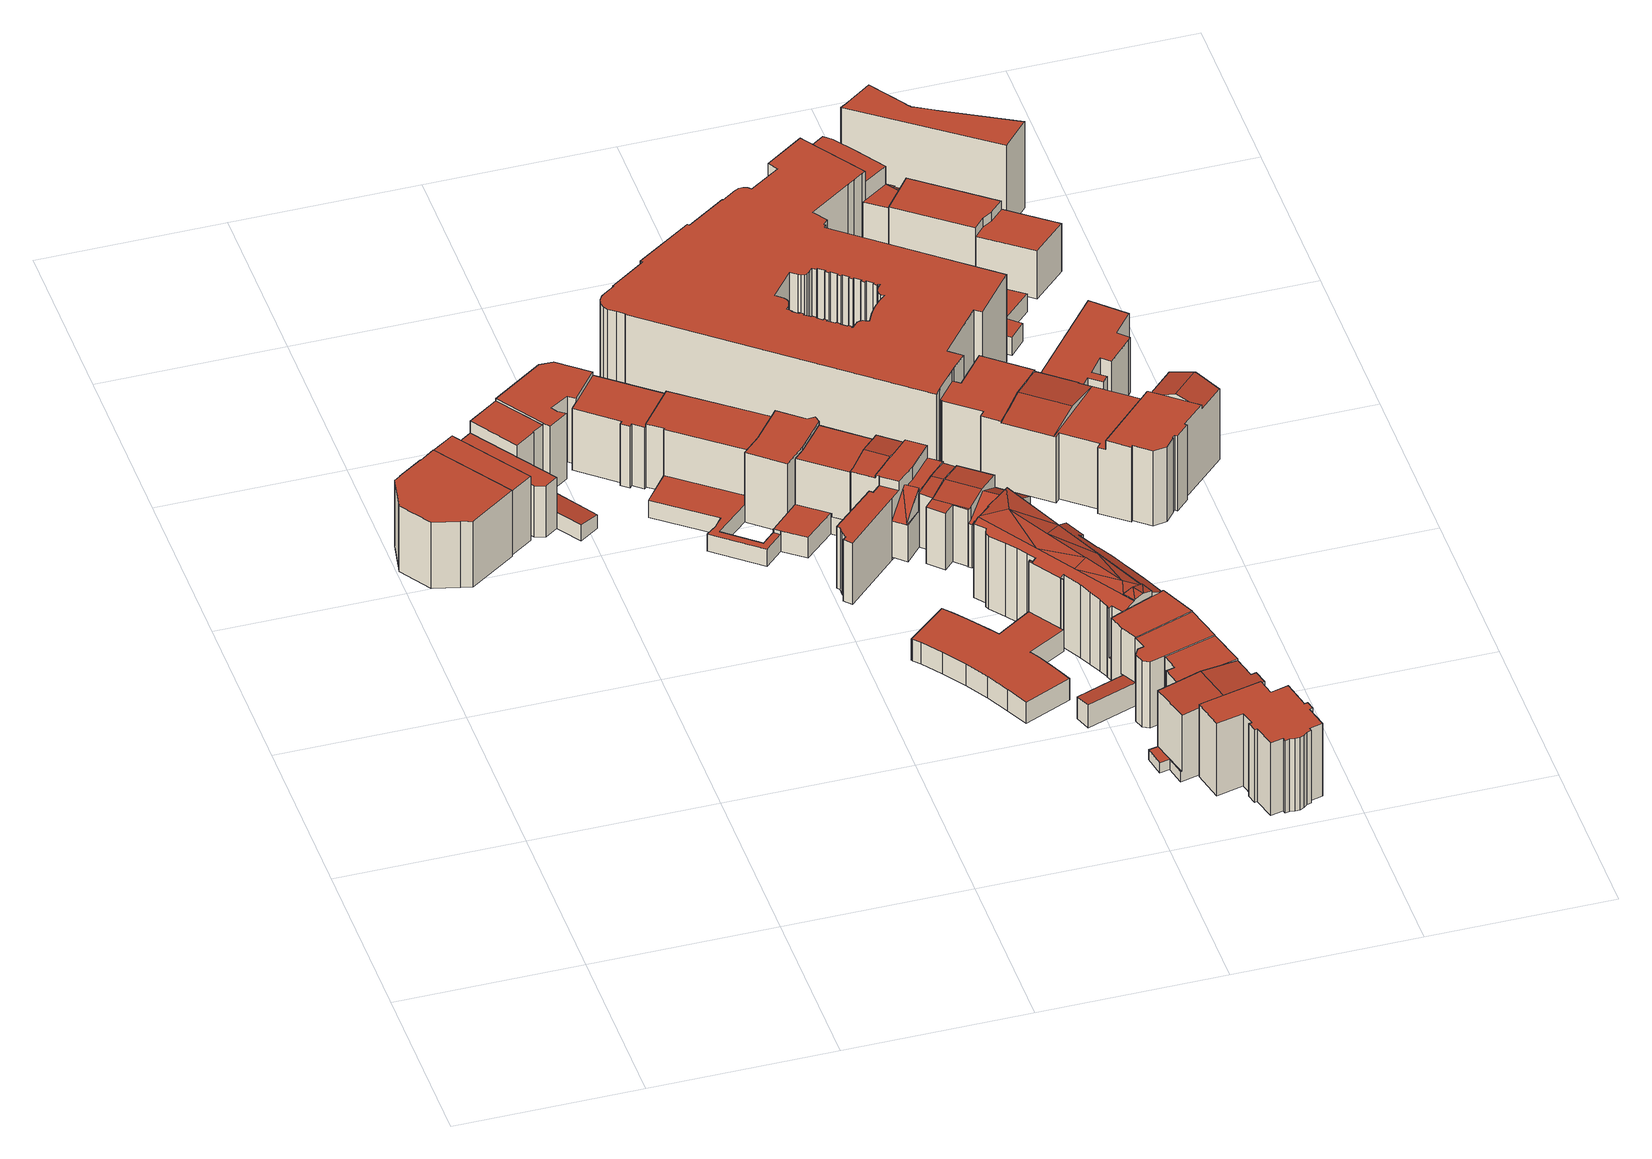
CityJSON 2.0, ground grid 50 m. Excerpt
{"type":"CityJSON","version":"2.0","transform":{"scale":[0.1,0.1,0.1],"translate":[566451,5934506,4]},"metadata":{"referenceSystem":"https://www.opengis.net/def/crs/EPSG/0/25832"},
"CityObjects":{
"building1":{"type":"Building","attributes":{"Gemeindeschluessel":"02000000","Geometrietyp2DReferenz":"3000","function":"31001_2010","roofType":"1000","measuredHeight":20.83,"storeysAboveGround":5},"geometry":[{"type":"MultiSurface","lod":"2","boundaries":[[[0,1,2,3,4,5,6,7,8,9,10,11]],[[12,13,14,15,16,17,18,19,20,21,22,23]],[[12,11,10,13]],[[13,10,9,14]],[[14,9,8,15]],[[15,8,7,16]],[[16,7,6,17]],[[17,6,5,18]],[[18,5,4,19]],[[19,4,3,20]],[[20,3,2,21]],[[21,2,1,22]],[[22,1,0,23]],[[23,0,11,12]]],"semantics":{"surfaces":[{"type":"RoofSurface"},{"type":"GroundSurface"},{"type":"WallSurface"}],"values":[0,1,2,2,2,2,2,2,2,2,2,2,2,2]}}]},
"building2":{"type":"Building","attributes":{"Gemeindeschluessel":"02000000","Geometrietyp2DReferenz":"3000","function":"31001_2010","roofType":"1000","measuredHeight":20.43,"storeysAboveGround":5},"geometry":[{"type":"MultiSurface","lod":"2","boundaries":[[[24,25,26,27,28]],[[29,30,31,32,33]],[[29,28,27,30]],[[30,27,26,31]],[[31,26,25,32]],[[32,25,24,33]],[[33,24,28,29]]],"semantics":{"surfaces":[{"type":"RoofSurface"},{"type":"GroundSurface"},{"type":"WallSurface"}],"values":[0,1,2,2,2,2,2]}}]},
"building3":{"type":"Building","attributes":{"Gemeindeschluessel":"02000000","Geometrietyp2DReferenz":"3000","function":"31001_2010","roofType":"1000","measuredHeight":16.21,"storeysAboveGround":4},"geometry":[{"type":"MultiSurface","lod":"2","boundaries":[[[34,35,36,37,38,39,40,41,42]],[[43,44,45,46,47,48,49,50,51]],[[43,42,41,44]],[[44,41,40,45]],[[45,40,39,46]],[[46,39,38,47]],[[47,38,37,48]],[[48,37,36,49]],[[49,36,35,50]],[[50,35,34,51]],[[51,34,42,43]]],"semantics":{"surfaces":[{"type":"RoofSurface"},{"type":"GroundSurface"},{"type":"WallSurface"}],"values":[0,1,2,2,2,2,2,2,2,2,2]}}]},
"building4":{"type":"Building","attributes":{"Gemeindeschluessel":"02000000","Geometrietyp2DReferenz":"3000","function":"31001_2010","roofType":"1000","measuredHeight":19.98,"storeysAboveGround":5},"geometry":[{"type":"MultiSurface","lod":"2","boundaries":[[[52,53,54,55,56,57,58,59]],[[58,60,61,59]],[[62,57,56,63]],[[63,56,55,64]],[[64,55,54,65]],[[65,54,53,66]],[[66,53,52,67]],[[68,69,70,61,60,71]],[[44,72,73,74,62,63,64,65,66,67]],[[74,73,68,71]],[[44,67,52,59,61,70]],[[73,72,69,68]],[[62,74,71,60,58,57]],[[72,44,70,69]]],"semantics":{"surfaces":[{"type":"RoofSurface"},{"type":"WallSurface"},{"type":"GroundSurface"}],"values":[0,1,1,1,1,1,1,0,2,1,1,1,1,1]}}]},
"building5":{"type":"Building","attributes":{"Gemeindeschluessel":"02000000","Geometrietyp2DReferenz":"3000","function":"31001_2010","roofType":"1000","measuredHeight":20.83,"storeysAboveGround":5},"geometry":[{"type":"MultiSurface","lod":"2","boundaries":[[[75,76,77,78]],[[78,77,79,80]],[[80,79,81,82]],[[83,84,85,86]],[[86,85,87,88]],[[89,90,76,75]],[[91,92,93,94]],[[93,92,87,85,84,95,81,79,77,76,90]],[[96,83,86,88,91,94,89,75,78,80,82]],[[89,94,93,90]],[[91,88,87,92]],[[83,96,95,84]],[[96,82,81,95]]],"semantics":{"surfaces":[{"type":"WallSurface"},{"type":"RoofSurface"},{"type":"GroundSurface"}],"values":[0,0,0,0,0,0,0,1,2,0,0,0,0]}}]},
"building6":{"type":"Building","attributes":{"Gemeindeschluessel":"02000000","Geometrietyp2DReferenz":"3000","function":"31001_2070","roofType":"1000","measuredHeight":19.53,"storeysAboveGround":5},"geometry":[{"type":"MultiSurface","lod":"2","boundaries":[[[97,98,99,100]],[[101,102,100,99]],[[103,102,101,104]],[[105,106,103,104]],[[105,107,108,106]],[[109,110,108,107]],[[109,111,112,110]],[[111,113,114,112]],[[114,113,98,97]],[[101,99,98,113,111,109,107,105,104]],[[100,102,103,106,108,110,112,114,97]]],"semantics":{"surfaces":[{"type":"WallSurface"},{"type":"GroundSurface"},{"type":"RoofSurface"}],"values":[0,0,0,0,0,0,0,0,0,1,2]}}]},
"building7":{"type":"Building","attributes":{"Gemeindeschluessel":"02000000","Geometrietyp2DReferenz":"3000","function":"31001_2070","roofType":"1000","measuredHeight":21.09,"storeysAboveGround":6},"geometry":[{"type":"MultiSurface","lod":"2","boundaries":[[[115,116,117,118,119,120,121,122,123]],[[124,125,126,127]],[[128,129,130,131]],[[132,133,134,135]],[[136,137,138,139]],[[140,122,121,141]],[[126,119,118,127]],[[142,117,116,143]],[[143,116,115,144]],[[145,115,123,146]],[[147,148,149,150]],[[151,152,153,154]],[[155,156,157,158]],[[153,152,159,145,146,157,156,160,161,162,130,129]],[[163,142,143,144,164,151,154,128,131,165,132,135,136,139,166,155,158,140,141,147,150,167]],[[168,169,170,138,137,134,133]],[[134,137,136,135]],[[142,163,124,127,118,117]],[[151,164,159,152]],[[163,167,171,172,125,124]],[[173,120,119,126,125,172]],[[171,167,150,149]],[[164,144,115,145,159]],[[147,141,121,120,173,148]],[[140,158,157,146,123,122]],[[155,166,160,156]],[[166,139,138,170,161,160]],[[170,169,162,161]],[[168,133,132,165]],[[128,154,153,129]],[[165,131,130,162,169,168]],[[171,149,148,173,172]]],"semantics":{"surfaces":[{"type":"RoofSurface"},{"type":"WallSurface"},{"type":"GroundSurface"}],"values":[0,0,1,1,1,1,1,1,1,1,1,1,1,0,2,0,1,1,1,1,1,1,1,1,1,1,1,1,1,1,1,0]}}]},
"building8":{"type":"Building","attributes":{"Gemeindeschluessel":"02000000","Geometrietyp2DReferenz":"3000","function":"31001_2010","roofType":"1000","measuredHeight":22.09,"storeysAboveGround":5},"geometry":[{"type":"MultiSurface","lod":"2","boundaries":[[[174,175,176,177,178,179,180,181]],[[166,139,136,182,183,150,147,141]],[[166,181,180,139]],[[139,180,179,136]],[[136,179,178,182]],[[182,178,177,183]],[[183,177,176,150]],[[150,176,175,147]],[[147,175,174,141]],[[141,174,181,166]]],"semantics":{"surfaces":[{"type":"RoofSurface"},{"type":"GroundSurface"},{"type":"WallSurface"}],"values":[0,1,2,2,2,2,2,2,2,2]}}]},
"building9":{"type":"Building","attributes":{"Gemeindeschluessel":"02000000","Geometrietyp2DReferenz":"3000","function":"31001_2010","roofType":"1000","measuredHeight":22.83,"storeysAboveGround":4},"geometry":[{"type":"MultiSurface","lod":"2","boundaries":[[[184,185,186,187,188,189]],[[185,190,191,192,193,194,195,196,197]],[[186,197,198,199,187]],[[200,201,202,203]],[[203,202,204,205]],[[205,204,206,207]],[[208,209,210,211]],[[211,210,201,200]],[[212,189,188,213]],[[184,190,185]],[[197,196,198]],[[214,195,194,215]],[[216,193,192,217]],[[218,219,220,221]],[[208,211,200,203,205,207,218,221,222,223,212,213,224,214,215]],[[214,224,199,198,196,195]],[[212,223,191,190,184,189]],[[185,197,186]],[[224,213,188,187,199]],[[208,215,194,193,216,209]],[[223,222,225,217,192,191]],[[225,222,221,220]],[[219,218,207,206]],[[219,206,204,202,201,210,209,216,217,225,220]]],"semantics":{"surfaces":[{"type":"RoofSurface"},{"type":"WallSurface"},{"type":"GroundSurface"}],"values":[0,0,0,1,1,1,1,1,1,1,1,1,1,1,2,1,1,1,1,1,1,1,1,0]}}]},
"building10":{"type":"Building","attributes":{"Gemeindeschluessel":"02000000","Geometrietyp2DReferenz":"3000","function":"31001_2010","roofType":"1000","measuredHeight":25.22,"storeysAboveGround":7},"geometry":[{"type":"MultiSurface","lod":"2","boundaries":[[[226,227,228,229]],[[227,230,231,232,233,228]],[[234,235,230,227]],[[236,234,227]],[[237,238,226]],[[239,240,241,242]],[[243,244,245,246]],[[244,247,245]],[[248,234,236]],[[249,238,237]],[[250,249,237]],[[243,251,252,244]],[[249,253,248]],[[253,249,250]],[[254,255,256]],[[257,255,254]],[[257,258,255]],[[259,258,257]],[[260,261,262,263,264,265]],[[266,267,268,269,270,271]],[[272,273,274,275]],[[275,274,276,277]],[[277,276,278,279]],[[279,278,280,281]],[[281,280,282,283]],[[284,285,286,287]],[[287,286,288,289]],[[289,288,290,291]],[[291,290,273,272]],[[292,293,294,295]],[[295,294,296,297]],[[297,296,298,299]],[[299,298,300,301]],[[301,300,302,303]],[[304,305,306,307]],[[307,306,308,309]],[[309,308,310,311]],[[311,310,312,313]],[[313,312,314,315]],[[315,314,316,317]],[[318,233,232,319]],[[319,232,231,320]],[[321,322,323,324]],[[324,323,325,326]],[[327,328,329,330]],[[330,329,331,332]],[[333,334,335,336]],[[242,235,234,239]],[[337,338,339,340]],[[340,339,341,342]],[[264,251,243,265]],[[239,234,343,344,240]],[[345,346,347,348]],[[348,347,349,350]],[[350,349,351,352]],[[269,353,354,270]],[[355,254,256,356]],[[357,258,259,358]],[[359,360,361,362]],[[362,361,363,364]],[[364,363,365,366]],[[366,365,367,368]],[[368,367,369,370]],[[370,369,371,372]],[[270,354,373,271]],[[374,375,376,377]],[[378,263,262,379]],[[379,262,261,380]],[[381,382,383,384]],[[384,383,385,386]],[[387,388,389,390]],[[267,391,358,268]],[[332,331,334,333,392,393]],[[252,251,264,263,378,394,395]],[[336,335,322,321,396,397]],[[360,359,320,231,230,235,242,241,246,245,247]],[[357,358,391,389,388,385,383,382,398,351,349,347,346,399,344,343]],[[325,323,322,335,334,331,329,328,341,339,338,376,375,373,354,353,355,356,400,316,314,312,310,308,306,305]],[[401,374,377,337,340,342,327,330,332,393,292,295,297,299,301,303,402,284,287,289,291,272,275,277,279,281,283,396,321,324,326,304,307,309,311,313,315,317,318,319,320,359,362,364,366,368,370,372,394,378,379,380,345,348,350,352,403,381,384,386,387,390]],[[404,302,300,298,296,294,293,392,333,336,397,282,280,278,276,274,273,290,288,286,285]],[[318,317,316,400,229,228,233]],[[400,356,250,237,226,229]],[[327,342,341,328]],[[269,268,358,259,257,254,355,353]],[[374,401,266,271,373,375]],[[387,386,385,388]],[[401,390,389,391,267,266]],[[253,250,356,256,255,258,357]],[[381,403,398,382]],[[357,343,234,248,253]],[[403,352,351,398]],[[345,380,261,260,399,346]],[[337,377,376,338]],[[395,394,372,371]],[[240,344,399,260,265,243,246,241]],[[304,326,325,305]],[[302,404,402,303]],[[392,293,292,393]],[[404,285,284,402]],[[282,397,396,283]],[[395,371,369,367,365,363,361,360,247,244,252]],[[238,249,248,236]],[[226,238,236,227]]],"semantics":{"surfaces":[{"type":"RoofSurface"},{"type":"WallSurface"},{"type":"GroundSurface"}],"values":[0,0,0,0,0,0,0,0,0,0,0,0,0,0,0,0,0,0,0,0,1,1,1,1,1,1,1,1,1,1,1,1,1,1,1,1,1,1,1,1,1,1,1,1,1,1,1,1,1,1,1,1,1,1,1,1,1,1,1,1,1,1,1,1,1,1,1,1,1,1,1,1,1,1,1,1,0,0,2,0,1,1,1,1,1,1,1,1,1,1,1,1,1,1,1,1,1,1,1,1,0,0,0]}}]},
"building11":{"type":"Building","attributes":{"Gemeindeschluessel":"02000000","Geometrietyp2DReferenz":"3000","function":"31001_1010","roofType":"3100","measuredHeight":18.64,"storeysAboveGround":3},"geometry":[{"type":"MultiSurface","lod":"2","boundaries":[[[405,406,407]],[[408,409,406,405]],[[410,411,412,413,414,415,416]],[[417,418,419,410,420]],[[421,422,423,405]],[[414,409,408,415]],[[424,413,412,425]],[[419,411,410]],[[422,426,427,423]],[[428,422,421,429]],[[430,431,426,422,428]],[[430,428,429,432,424,425,433]],[[424,432,407,406,409,414,413]],[[432,429,421,405,407]],[[431,430,433,418,417]],[[410,416,420]],[[433,425,412,411,419,418]],[[405,423,427,416,415,408]],[[431,417,420,416,427,426]]],"semantics":{"surfaces":[{"type":"RoofSurface"},{"type":"WallSurface"},{"type":"GroundSurface"}],"values":[0,0,0,0,0,1,1,1,1,1,1,2,1,1,1,1,1,1,0]}}]},
"building12":{"type":"Building","attributes":{"Gemeindeschluessel":"02000000","Geometrietyp2DReferenz":"3000","function":"31001_1120","roofType":"3100","measuredHeight":18.98,"storeysAboveGround":4},"geometry":[{"type":"MultiSurface","lod":"2","boundaries":[[[434,435,436,437,438,439]],[[440,441,442,443]],[[444,438,437,442]],[[442,437,436,443]],[[445,435,434,446]],[[446,434,439,447]],[[448,449,450,447,439,438,444]],[[451,452,445,446,447,450,453]],[[454,453,450,449]],[[452,451,455,441,440]],[[451,453,454,456,455]],[[445,452,440,443,436,435]],[[456,454,449,448]],[[456,448,444,442,441,455]]],"semantics":{"surfaces":[{"type":"RoofSurface"},{"type":"WallSurface"},{"type":"GroundSurface"}],"values":[0,0,1,1,1,1,1,2,1,1,1,1,0,0]}}]},
"building13":{"type":"Building","attributes":{"Gemeindeschluessel":"02000000","Geometrietyp2DReferenz":"3000","function":"31001_2010","roofType":"1000","measuredHeight":21.62,"storeysAboveGround":5},"geometry":[{"type":"MultiSurface","lod":"2","boundaries":[[[457,458,459,460,461,462,463]],[[461,460,464]],[[465,463,462,466]],[[467,458,457,468]],[[468,457,463,465]],[[469,470,471,472]],[[472,471,473,474]],[[474,473,475,476]],[[467,468,465,466,469,472,474,476,477]],[[469,466,462,461,464,478,470]],[[478,464,460,459,479]],[[480,477,476,475]],[[467,477,480,479,459,458]],[[480,475,473,471,470,478,479]]],"semantics":{"surfaces":[{"type":"RoofSurface"},{"type":"WallSurface"},{"type":"GroundSurface"}],"values":[0,0,1,1,1,1,1,1,2,1,1,1,1,0]}}]},
"building14":{"type":"Building","attributes":{"Gemeindeschluessel":"02000000","Geometrietyp2DReferenz":"3000","function":"31001_2010","roofType":"3100","measuredHeight":22.06,"storeysAboveGround":4},"geometry":[{"type":"MultiSurface","lod":"2","boundaries":[[[481,482,483,484]],[[484,483,485,486]],[[487,488,489,490]],[[491,492,493,494]],[[494,493,495,496]],[[497,498,499,500]],[[500,499,501,502]],[[502,501,503,504]],[[487,490,505,481,484,486,506,491,494,496,497,500,502,504]],[[498,497,496,495]],[[505,490,489,507,508,509]],[[487,504,503,510,488]],[[508,507,511,512]],[[491,506,513,514,492]],[[482,481,505,509]],[[506,486,485,512,511,513]],[[510,503,501,499,498,495,493,492,514]],[[510,514,513,511,507,489,488]],[[482,509,508,512,485,483]]],"semantics":{"surfaces":[{"type":"WallSurface"},{"type":"GroundSurface"},{"type":"RoofSurface"}],"values":[0,0,0,0,0,0,0,0,1,0,0,0,0,0,0,0,2,2,2]}}]},
"building15":{"type":"Building","attributes":{"Gemeindeschluessel":"02000000","Geometrietyp2DReferenz":"3000","function":"31001_1120","roofType":"3100","measuredHeight":18.33,"storeysAboveGround":3},"geometry":[{"type":"MultiSurface","lod":"2","boundaries":[[[515,516,517,518]],[[518,517,519,520]],[[521,522,523,524]],[[525,526,527,528,529,523,522]],[[530,531,521,524,532,533,515,518,520]],[[534,533,532,529,528]],[[530,520,519,527,526]],[[516,515,533,534]],[[521,531,525,522]],[[531,530,526,525]],[[532,524,523,529]],[[516,534,528,527,519,517]]],"semantics":{"surfaces":[{"type":"WallSurface"},{"type":"RoofSurface"},{"type":"GroundSurface"}],"values":[0,0,0,1,2,0,0,0,0,0,0,1]}}]},
"building16":{"type":"Building","attributes":{"Gemeindeschluessel":"02000000","Geometrietyp2DReferenz":"3000","function":"31001_2070","roofType":"1000","measuredHeight":27.79,"storeysAboveGround":5},"geometry":[{"type":"MultiSurface","lod":"2","boundaries":[[[535,536,537,538,539,540,541,542,543,544,545,546,547,548,549,550,551,552,553,554,555,556,557,558,559,560,561,562,563,564,565,566,567,568,569,570,571,572,573,574,575,576,577,578,579,580],[581,582,583,584,585,586,587,588,589,590,591,592,593,594,595,596,597,598,599,600,601,602,603,604,605,606,607,608,609,610,611,612,613,614,615,616,617,618,619,620,621,622,623,624,625,626,627,628,629,630,631,632,633,634,635,636,637,638,639,640,641,642,643,644,645,646,647,648,649,650,651,652,653,654]],[[655,656,657,658,659,660,661,662,663,664,665,666,667,668,669,670,671,672,673,674,675,676,677,678,679,680,681,682,683,684,685,686,687,688,689,690,691,692,693,694,695,696,697,698,699,700],[701,702,703,704,705,706,707,708,709,710,711,712,713,714,715,716,717,718,719,720,721,722,723,724,725,726,727,728,729,730,731,732,733,734,735,736,737,738,739,740,741,742,743,744,745,746,747,748,749,750,751,752,753,754,755,756,757,758,759,760,761,762,763,764,765,766,767,768,769,770,771,772,773,774]],[[700,699,536,535]],[[699,698,537,536]],[[698,697,538,537]],[[697,696,539,538]],[[696,695,540,539]],[[695,694,541,540]],[[694,693,542,541]],[[693,692,543,542]],[[692,691,544,543]],[[691,690,545,544]],[[690,689,546,545]],[[689,688,547,546]],[[688,687,548,547]],[[687,686,549,548]],[[686,685,550,549]],[[685,684,551,550]],[[684,683,552,551]],[[683,682,553,552]],[[682,681,554,553]],[[681,680,555,554]],[[680,679,556,555]],[[679,678,557,556]],[[678,677,558,557]],[[677,676,559,558]],[[676,675,560,559]],[[675,674,561,560]],[[674,673,562,561]],[[673,672,563,562]],[[672,671,564,563]],[[671,670,565,564]],[[670,669,566,565]],[[669,668,567,566]],[[668,667,568,567]],[[667,666,569,568]],[[666,665,570,569]],[[665,664,571,570]],[[664,663,572,571]],[[663,662,573,572]],[[662,661,574,573]],[[661,660,575,574]],[[660,659,576,575]],[[659,658,577,576]],[[658,657,578,577]],[[657,656,579,578]],[[656,655,580,579]],[[655,700,535,580]],[[774,773,582,581]],[[773,772,583,582]],[[772,771,584,583]],[[771,770,585,584]],[[770,769,586,585]],[[769,768,587,586]],[[768,767,588,587]],[[767,766,589,588]],[[766,765,590,589]],[[765,764,591,590]],[[764,763,592,591]],[[763,762,593,592]],[[762,761,594,593]],[[761,760,595,594]],[[760,759,596,595]],[[759,758,597,596]],[[758,757,598,597]],[[757,756,599,598]],[[756,755,600,599]],[[755,754,601,600]],[[754,753,602,601]],[[753,752,603,602]],[[752,751,604,603]],[[751,750,605,604]],[[750,749,606,605]],[[749,748,607,606]],[[748,747,608,607]],[[747,746,609,608]],[[746,745,610,609]],[[745,744,611,610]],[[744,743,612,611]],[[743,742,613,612]],[[742,741,614,613]],[[741,740,615,614]],[[740,739,616,615]],[[739,738,617,616]],[[738,737,618,617]],[[737,736,619,618]],[[736,735,620,619]],[[735,734,621,620]],[[734,733,622,621]],[[733,732,623,622]],[[732,731,624,623]],[[731,730,625,624]],[[730,729,626,625]],[[729,728,627,626]],[[728,727,628,627]],[[727,726,629,628]],[[726,725,630,629]],[[725,724,631,630]],[[724,723,632,631]],[[723,722,633,632]],[[722,721,634,633]],[[721,720,635,634]],[[720,719,636,635]],[[719,718,637,636]],[[718,717,638,637]],[[717,716,639,638]],[[716,715,640,639]],[[715,714,641,640]],[[714,713,642,641]],[[713,712,643,642]],[[712,711,644,643]],[[711,710,645,644]],[[710,709,646,645]],[[709,708,647,646]],[[708,707,648,647]],[[707,706,649,648]],[[706,705,650,649]],[[705,704,651,650]],[[704,703,652,651]],[[703,702,653,652]],[[702,701,654,653]],[[701,774,581,654]]],"semantics":{"surfaces":[{"type":"GroundSurface"},{"type":"RoofSurface"},{"type":"WallSurface"}],"values":[0,1,2,2,2,2,2,2,2,2,2,2,2,2,2,2,2,2,2,2,2,2,2,2,2,2,2,2,2,2,2,2,2,2,2,2,2,2,2,2,2,2,2,2,2,2,2,2,2,2,2,2,2,2,2,2,2,2,2,2,2,2,2,2,2,2,2,2,2,2,2,2,2,2,2,2,2,2,2,2,2,2,2,2,2,2,2,2,2,2,2,2,2,2,2,2,2,2,2,2,2,2,2,2,2,2,2,2,2,2,2,2,2,2,2,2,2,2,2,2,2,2]}}]},
"building17":{"type":"Building","attributes":{"Gemeindeschluessel":"02000000","Geometrietyp2DReferenz":"3000","function":"31001_2010","roofType":"1000","measuredHeight":20.84,"storeysAboveGround":5},"geometry":[{"type":"MultiSurface","lod":"2","boundaries":[[[775,776,777,778]],[[778,777,779,780]],[[781,782,783,784]],[[784,783,785,786]],[[787,788,789,790]],[[785,783,782,791,779,777,776,789,788]],[[787,790,775,778,780,792,781,784,786]],[[787,786,785,788]],[[781,792,791,782]],[[792,780,779,791]],[[775,790,789,776]]],"semantics":{"surfaces":[{"type":"WallSurface"},{"type":"RoofSurface"},{"type":"GroundSurface"}],"values":[0,0,0,0,0,1,2,0,0,0,0]}}]},
"building18":{"type":"Building","attributes":{"Gemeindeschluessel":"02000000","Geometrietyp2DReferenz":"3000","function":"31001_2010","roofType":"1000","measuredHeight":20.27,"storeysAboveGround":4},"geometry":[{"type":"MultiSurface","lod":"2","boundaries":[[[793,794,795,796]],[[796,795,797,798]],[[513,799,800,797,795,794]],[[801,793,796,798,802,803]],[[793,801,513,794]],[[801,803,799,513]],[[803,802,800,799]],[[802,798,797,800]]],"semantics":{"surfaces":[{"type":"WallSurface"},{"type":"RoofSurface"},{"type":"GroundSurface"}],"values":[0,0,1,2,0,0,0,0]}}]},
"building19":{"type":"Building","attributes":{"Gemeindeschluessel":"02000000","Geometrietyp2DReferenz":"3000","function":"31001_2010","roofType":"1000","measuredHeight":23.07,"storeysAboveGround":6},"geometry":[{"type":"MultiSurface","lod":"2","boundaries":[[[804,805,806,807]],[[808,809,810,811]],[[811,810,812,813]],[[813,812,814,815]],[[815,814,816,817]],[[817,816,818,819]],[[819,818,820,821]],[[821,820,822,823]],[[823,822,824,825]],[[825,824,826,827]],[[827,826,828,829]],[[829,828,830,831]],[[831,830,832,833]],[[833,832,834,835]],[[835,834,836,837]],[[838,839,840,841]],[[841,840,842,843]],[[843,842,844,845]],[[845,844,846,847]],[[808,811,813,815,817,819,821,823,825,827,829,831,833,835,837,848,804,807,849,850,851,838,841,843,845,847]],[[852,836,834,832,830,828,826,824,822,820,818,816,814,812,810,809,846,844,842,840,839,853,854,855,806,805]],[[852,805,804,848]],[[853,839,838,851]],[[836,852,848,837]],[[846,809,808,847]],[[854,853,851,850]],[[855,854,850,849]],[[806,855,849,807]]],"semantics":{"surfaces":[{"type":"WallSurface"},{"type":"GroundSurface"},{"type":"RoofSurface"}],"values":[0,0,0,0,0,0,0,0,0,0,0,0,0,0,0,0,0,0,0,1,2,0,0,0,0,0,0,0]}}]},
"building20":{"type":"Building","attributes":{"name":"Berufliche Schule Anckelmannstraße","Gemeindeschluessel":"02000000","Geometrietyp2DReferenz":"3000","function":"31001_3020","roofType":"1000","measuredHeight":25.21,"storeysAboveGround":4},"geometry":[{"type":"MultiSurface","lod":"2","boundaries":[[[856,857,858,859,860,861,862,863,864,865,866,867]],[[868,869,870,871,872,873,874,875,876,877]],[[878,879,880,881,882,883,884,885,886,887,888,889,890,891,892,893,894]],[[895,861,860,896]],[[896,860,859,897]],[[897,859,858,898]],[[899,857,856]],[[867,866,900]],[[901,865,864,902]],[[902,864,863,903]],[[903,863,862,904]],[[904,862,861,895]],[[905,906,907,908]],[[909,873,872,910]],[[910,872,871,911]],[[911,871,870,912]],[[913,914,915,916]],[[917,918,919,920]],[[874,882,881,875]],[[921,879,878]],[[894,893,922]],[[923,892,891,924]],[[924,891,890,925]],[[925,890,889,926]],[[926,889,888,927]],[[927,888,887,928]],[[928,887,886,929]],[[929,886,885,930]],[[930,885,884,931]],[[931,884,883,932]],[[933,934,935,936]],[[936,935,937,938]],[[939,940,941,942]],[[943,944,945,946]],[[946,945,947,948]],[[949,950,919,918,951,941,940,952,937,935,934,915,914,905,908,953]],[[912,870,869,900,866,865,901]],[[876,875,881,880,954,955,956]],[[916,915,934,933]],[[923,924,925,926,927,928,929,930,931,932,909,910,911,912,901,902,903,904,895,896,897,898,957,913,916,933,936,938,958,939,942,959,917,920,960,961,962,955,954,963,943,946,948]],[[964,963,954,880,879,921]],[[922,893,892,923,948,947]],[[965,944,943,963,964]],[[961,960,950,949]],[[878,894,966]],[[959,942,941,951]],[[939,958,952,940]],[[958,938,937,952]],[[960,920,919,950]],[[917,959,951,918]],[[962,961,949,953]],[[909,932,883,882,874,873]],[[868,877,967]],[[955,962,953,908,907,956]],[[913,957,968,906,905,914]],[[856,867,969]],[[957,898,858,857,899,968]],[[966,894,922,947,945,944,965]],[[966,965,964,921,878]],[[967,877,876,956,907,906,968,899,856,969]],[[967,969,867,900,869,868]]],"semantics":{"surfaces":[{"type":"RoofSurface"},{"type":"WallSurface"},{"type":"GroundSurface"}],"values":[0,0,0,1,1,1,1,1,1,1,1,1,1,1,1,1,1,1,1,1,1,1,1,1,1,1,1,1,1,1,1,1,1,1,1,0,1,1,1,2,1,1,1,1,1,1,1,1,1,1,1,1,1,1,1,1,1,0,0,0,0]}}]},
"building21":{"type":"Building","attributes":{"Gemeindeschluessel":"02000000","Geometrietyp2DReferenz":"3000","function":"31001_2070","roofType":"1000","measuredHeight":5.65,"storeysAboveGround":2},"geometry":[{"type":"MultiSurface","lod":"2","boundaries":[[[970,971,972,973,974,975,976,977,978,979,980,981,982,983,984,985,986,987,988,989,990,991,992,993,994,995]],[[996,997,998,999,1000,1001,1002,1003,1004,1005,1006,1007,1008,1009,1010,1011,1012,1013,1014,1015,1016,1017,1018,1019,1020,1021]],[[1021,1020,971,970]],[[1020,1019,972,971]],[[1019,1018,973,972]],[[1018,1017,974,973]],[[1017,1016,975,974]],[[1016,1015,976,975]],[[1015,1014,977,976]],[[1014,1013,978,977]],[[1013,1012,979,978]],[[1012,1011,980,979]],[[1011,1010,981,980]],[[1010,1009,982,981]],[[1009,1008,983,982]],[[1008,1007,984,983]],[[1007,1006,985,984]],[[1006,1005,986,985]],[[1005,1004,987,986]],[[1004,1003,988,987]],[[1003,1002,989,988]],[[1002,1001,990,989]],[[1001,1000,991,990]],[[1000,999,992,991]],[[999,998,993,992]],[[998,997,994,993]],[[997,996,995,994]],[[996,1021,970,995]]],"semantics":{"surfaces":[{"type":"GroundSurface"},{"type":"RoofSurface"},{"type":"WallSurface"}],"values":[0,1,2,2,2,2,2,2,2,2,2,2,2,2,2,2,2,2,2,2,2,2,2,2,2,2,2,2]}}]},
"building22":{"type":"Building","attributes":{"Gemeindeschluessel":"02000000","Geometrietyp2DReferenz":"3000","function":"31001_2010","roofType":"1000","measuredHeight":24.41,"storeysAboveGround":8},"geometry":[{"type":"MultiSurface","lod":"2","boundaries":[[[1022,1023,1024,1025,1026,1027,1028]],[[1029,1030,536,535,580,1031,1032]],[[580,1024,1023,1031]],[[1031,1023,1022,1032]],[[1029,1028,1027,1030]],[[1030,1027,1026,536]],[[536,1026,1025,535]],[[535,1025,1024,580]],[[1029,1032,1022,1028]]],"semantics":{"surfaces":[{"type":"RoofSurface"},{"type":"GroundSurface"},{"type":"WallSurface"}],"values":[0,1,2,2,2,2,2,2,2]}}]},
"building23":{"type":"Building","attributes":{"Gemeindeschluessel":"02000000","Geometrietyp2DReferenz":"3000","function":"31001_2010","roofType":"1000","measuredHeight":18.54,"storeysAboveGround":5},"geometry":[{"type":"MultiSurface","lod":"2","boundaries":[[[1033,1034,1035,1036,1037]],[[1038,1039,1040,1041,1042]],[[1043,1044,1039,1045,1046]],[[1047,1048,1039]],[[1044,1049,1047,1039]],[[1050,1037,1036,1051]],[[1046,1035,1034,1043]],[[1052,1033,1037,1050]],[[1053,1042,1041,1054]],[[1048,1040,1039]],[[1038,1045,1039]],[[1052,1050,1051,1055,1053,1054,1056]],[[1052,1056,1049,1044,1043,1034,1033]],[[1056,1054,1041,1040,1048,1047,1049]],[[1053,1055,1046,1045,1038,1042]],[[1055,1051,1036,1035,1046]]],"semantics":{"surfaces":[{"type":"RoofSurface"},{"type":"WallSurface"},{"type":"GroundSurface"}],"values":[0,0,0,0,0,1,1,1,1,1,1,2,1,1,1,1]}}]},
"building24":{"type":"Building","attributes":{"Gemeindeschluessel":"02000000","Geometrietyp2DReferenz":"3000","function":"31001_1010","roofType":"1000","measuredHeight":18.63,"storeysAboveGround":5},"geometry":[{"type":"MultiSurface","lod":"2","boundaries":[[[1057,1058,1059,1060]],[[1061,1062,1063,1064]],[[1064,1063,1065,1066]],[[1066,1065,1058,1057]],[[1067,1068,1062,1061]],[[1068,1067,1060,1059]],[[1060,1067,1061,1064,1066,1057]],[[1068,1059,1058,1065,1063,1062]]],"semantics":{"surfaces":[{"type":"WallSurface"},{"type":"GroundSurface"},{"type":"RoofSurface"}],"values":[0,0,0,0,0,0,1,2]}}]},
"building25":{"type":"Building","attributes":{"Gemeindeschluessel":"02000000","Geometrietyp2DReferenz":"3000","function":"31001_1120","roofType":"1000","measuredHeight":27.48,"storeysAboveGround":7},"geometry":[{"type":"MultiSurface","lod":"2","boundaries":[[[1069,1070,1071,1072]],[[1073,1074,1075,1076]],[[1076,1075,1077,1078]],[[1078,1077,1079,1080]],[[1081,1082,1083,1084]],[[1085,1086,1070,1069]],[[1085,1069,1072,1087,1073,1076,1078,1080,1088,1081,1084]],[[1083,1082,1089,1079,1077,1075,1074,1090,1071,1070,1086]],[[1083,1086,1085,1084]],[[1089,1082,1081,1088]],[[1079,1089,1088,1080]],[[1090,1074,1073,1087]],[[1071,1090,1087,1072]]],"semantics":{"surfaces":[{"type":"WallSurface"},{"type":"GroundSurface"},{"type":"RoofSurface"}],"values":[0,0,0,0,0,0,1,2,0,0,0,0,0]}}]},
"building26":{"type":"Building","attributes":{"Gemeindeschluessel":"02000000","Geometrietyp2DReferenz":"3000","function":"31001_1010","roofType":"1000","measuredHeight":15.22,"storeysAboveGround":5},"geometry":[{"type":"MultiSurface","lod":"2","boundaries":[[[1091,1092,1093,1094,1095,1096]],[[1097,1098,1099,1100,1101,1102]],[[1097,1096,1095,1098]],[[1098,1095,1094,1099]],[[1099,1094,1093,1100]],[[1100,1093,1092,1101]],[[1101,1092,1091,1102]],[[1102,1091,1096,1097]]],"semantics":{"surfaces":[{"type":"RoofSurface"},{"type":"GroundSurface"},{"type":"WallSurface"}],"values":[0,1,2,2,2,2,2,2]}}]}
},
"vertices":[
[64,1502,216],[134,1485,216],[164,1477,216],[290,1562,216],[151,1769,216],[109,1740,216],[109,1741,216],[42,1697,216],[42,1696,216],[26,1685,216],[12,1611,216],[7,1587,216],[7,1587,7],[12,1611,7],[26,1685,7],[42,1696,7],[42,1697,7],[109,1741,7],[109,1740,7],[151,1769,7],[290,1562,7],[164,1477,7],[134,1485,7],[64,1502,7],
[290,1562,215],[350,1602,215],[286,1697,215],[211,1809,215],[151,1769,215],[151,1769,11],[211,1809,11],[286,1697,11],[350,1602,11],[290,1562,11],
[286,1697,178],[303,1709,178],[323,1681,178],[323,1661,178],[360,1608,178],[389,1599,178],[423,1622,178],[270,1849,178],[211,1809,178],[211,1809,16],[270,1849,16],[423,1622,16],[389,1599,16],[360,1608,16],[323,1661,16],[323,1681,16],[303,1709,16],[286,1697,16],
[466,1558,67],[518,1593,60],[448,1700,60],[426,1705,61],[418,1716,61],[431,1725,60],[406,1762,60],[353,1726,67],[406,1762,216],[353,1726,216],[431,1725,16],[418,1716,16],[426,1705,16],[448,1700,16],[518,1593,16],[466,1558,16],[436,1782,216],[353,1906,216],[270,1849,216],[406,1763,216],[353,1906,16],[436,1782,16],[406,1763,16],
[353,1906,15],[353,1906,223],[493,2001,223],[493,2001,15],[531,2000,223],[531,2000,15],[611,1935,223],[611,1935,15],[523,1863,15],[523,1863,223],[473,1832,223],[473,1832,15],[483,1815,223],[483,1815,15],[436,1782,15],[436,1782,223],[503,1800,15],[503,1800,223],[449,1763,223],[449,1763,15],[542,1848,223],[542,1848,15],
[611,1935,213],[611,1935,17],[525,1827,17],[525,1827,213],[627,1743,17],[627,1743,213],[620,1735,213],[620,1735,17],[641,1718,17],[641,1718,213],[647,1726,17],[647,1726,213],[674,1704,17],[674,1704,213],[677,1707,17],[677,1707,213],[762,1813,17],[762,1813,213],
[921,1371,86],[978,1327,86],[1058,1400,86],[1060,1398,86],[1061,1399,86],[985,1459,86],[958,1433,86],[907,1384,86],[905,1383,86],[1104,1363,75],[1105,1365,75],[1061,1399,75],[1060,1398,75],[799,1474,21],[799,1474,75],[649,1592,75],[649,1592,21],[677,1707,21],[677,1707,221],[762,1813,221],[762,1813,21],[989,1638,21],[989,1638,221],[917,1550,221],[917,1550,21],[907,1384,21],[958,1433,21],[1058,1400,21],[978,1327,21],[921,1371,21],[921,1371,75],[905,1383,75],[1012,1485,21],[1012,1485,231],[1079,1566,231],[1079,1566,21],[749,1426,21],[749,1426,75],[777,1448,75],[777,1448,21],[781,1425,21],[781,1425,75],[871,1351,75],[871,1351,21],[872,1325,75],[869,1505,75],[895,1530,75],[713,1673,75],[1104,1363,21],[872,1325,21],[716,1676,21],[869,1505,21],[1197,1470,21],[716,1676,221],[713,1673,221],[895,1530,221],[1197,1470,231],[1105,1365,231],[985,1459,231],
[958,1433,242],[1012,1485,242],[1079,1566,242],[1076,1586,242],[1054,1585,242],[989,1638,242],[917,1550,242],[869,1505,242],[1054,1585,21],[1076,1586,21],
[1146,1312,246],[1185,1351,255],[1201,1367,259],[1146,1412,259],[1104,1363,248],[1095,1355,246],[1146,1312,255],[1154,1306,255],[1154,1305,255],[1195,1272,255],[1243,1317,255],[1301,1385,255],[1256,1422,255],[1217,1383,255],[1256,1422,246],[1197,1470,246],[1008,1131,31],[1008,1131,226],[1017,1139,226],[1017,1139,31],[1013,1156,226],[1013,1156,31],[1014,1176,226],[1014,1176,31],[1167,1246,31],[1167,1246,226],[1026,1111,226],[1026,1111,31],[1095,1355,31],[1104,1363,31],[1301,1385,31],[1243,1317,31],[1195,1272,226],[1154,1305,226],[1007,1184,31],[1007,1184,226],[1124,1292,226],[1124,1292,31],[1132,1285,31],[1154,1306,31],[1197,1470,31],[1132,1285,226],
[1429,890,286],[1406,1042,297],[1333,1050,287],[1329,1046,286],[1427,1133,286],[1406,1115,286],[1363,1081,286],[1365,1078,287],[1509,960,286],[1430,1136,286],[1469,925,297],[1495,787,286],[1532,808,297],[1509,960,210],[1535,982,210],[1456,1158,210],[1430,1136,210],[1535,982,201],[1502,1079,221],[1456,1158,202],[1456,1158,201],[1471,1170,202],[1568,828,286],[1591,697,297],[1581,653,286],[1546,992,201],[1530,1031,209],[1636,677,286],[1601,622,291],[1608,665,298],[1581,653,291],[1626,633,298],[1636,677,291],[1651,644,291],[1561,925,113],[1563,926,113],[1566,935,113],[1565,945,113],[1546,992,113],[1535,982,113],[1554,601,113],[1652,642,113],[1651,644,113],[1567,607,113],[1547,639,113],[1539,636,113],[1096,847,45],[1096,847,113],[1202,938,113],[1202,938,45],[1224,912,113],[1224,912,45],[1249,881,113],[1249,881,45],[1273,849,113],[1273,849,45],[1291,824,113],[1291,824,45],[1195,714,45],[1195,714,113],[1154,773,113],[1154,773,45],[1114,826,113],[1114,826,45],[1098,844,113],[1098,844,45],[1378,681,45],[1378,681,113],[1396,645,113],[1396,645,45],[1409,616,113],[1409,616,45],[1422,586,113],[1422,586,45],[1293,530,113],[1293,530,45],[1265,590,113],[1265,590,45],[1404,888,45],[1404,888,278],[1388,912,278],[1388,912,45],[1367,940,277],[1367,940,45],[1335,981,275],[1335,981,45],[1331,993,276],[1331,993,45],[1336,1005,281],[1336,1005,45],[1313,1033,279],[1313,1033,45],[1365,1078,45],[1363,1081,45],[1406,1115,45],[1406,866,45],[1406,866,274],[1411,858,274],[1411,858,45],[1420,864,278],[1420,864,45],[1468,784,45],[1468,784,277],[1459,779,273],[1459,779,45],[1464,770,273],[1464,770,45],[1463,770,113],[1463,770,272],[1402,864,272],[1402,864,113],[1526,672,45],[1526,672,272],[1511,703,274],[1511,703,45],[1496,734,276],[1496,734,45],[1509,960,287],[1535,982,270],[1555,920,45],[1555,920,274],[1547,918,278],[1547,918,45],[1579,863,275],[1579,863,45],[1581,864,273],[1581,864,45],[1567,607,272],[1547,639,272],[1601,622,288],[1581,653,288],[1636,677,287],[1651,644,287],[1478,1176,45],[1478,1176,184],[1481,1180,175],[1481,1180,45],[1513,1212,88],[1513,1212,45],[1516,1209,85],[1516,1209,45],[1484,1169,178],[1484,1169,45],[1481,1163,190],[1481,1163,45],[1479,1155,199],[1479,1155,45],[1539,636,269],[1536,644,45],[1536,644,269],[1537,645,270],[1537,645,45],[1565,945,45],[1566,935,45],[1563,926,45],[1622,791,45],[1622,791,270],[1639,757,269],[1639,757,45],[1655,723,269],[1655,723,45],[1678,666,45],[1678,666,270],[1683,655,270],[1683,655,45],[1652,642,287],[1360,712,113],[1360,712,45],[1481,1148,45],[1481,1148,202],[1307,801,45],[1307,801,113],[1605,825,271],[1561,925,270],[1329,1046,288],[1554,601,45],[1232,653,45],[1605,825,45],[1232,653,113],
[1198,1219,157],[1208,1285,223],[1167,1246,157],[1242,1264,229],[1212,1288,229],[1307,1331,216],[1334,1359,216],[1301,1385,216],[1243,1317,216],[1212,1288,216],[1242,1264,216],[1269,1291,216],[1319,1287,219],[1362,1335,212],[1334,1359,212],[1288,1311,219],[1201,1216,157],[1243,1263,157],[1242,1264,157],[1243,1317,42],[1301,1385,42],[1243,1263,212],[1242,1264,212],[1243,1263,42],[1201,1216,42],[1273,1236,42],[1273,1236,211],[1167,1246,42],[1362,1335,42],
[1282,1165,217],[1308,1191,217],[1311,1189,217],[1312,1190,217],[1266,1228,217],[1243,1203,217],[1338,1162,216],[1343,1165,216],[1312,1190,216],[1311,1189,216],[1266,1228,216],[1308,1191,37],[1282,1165,37],[1243,1203,37],[1314,1282,226],[1362,1335,216],[1362,1335,37],[1347,1169,37],[1338,1162,37],[1440,1272,37],[1440,1272,216],[1347,1169,217],[1392,1218,226],
[1429,453,132],[1564,501,132],[1566,501,132],[1547,544,128],[1546,544,128],[1547,543,128],[1414,496,128],[1544,549,128],[1414,496,59],[1547,543,59],[1564,501,59],[1429,453,59],[1530,591,59],[1530,591,276],[1554,601,276],[1554,601,59],[1683,655,276],[1683,655,59],[1685,655,276],[1685,655,59],[1729,558,59],[1544,549,276],[1566,501,276],[1729,558,276],
[1574,241,59],[1574,241,90],[1546,236,90],[1546,236,59],[1536,293,90],[1536,293,59],[1644,201,59],[1644,201,273],[1636,199,272],[1636,199,59],[1782,351,59],[1782,351,269],[1797,290,269],[1797,290,59],[1812,294,268],[1812,294,59],[1822,254,59],[1822,254,268],[1807,250,269],[1807,250,59],[1809,240,269],[1809,240,59],[1807,239,269],[1807,239,59],[1585,187,59],[1613,311,59],[1589,188,268],[1589,188,90],[1585,187,90],[1707,215,279],[1561,299,268],[1561,299,90],[1613,311,273],[1679,327,279],
[1513,1212,36],[1513,1212,178],[1481,1180,205],[1481,1180,36],[1478,1176,208],[1478,1176,36],[1346,1154,36],[1346,1154,173],[1338,1162,173],[1338,1162,36],[1355,1160,179],[1406,1115,177],[1462,1163,220],[1392,1219,220],[1347,1169,180],[1406,1115,36],[1355,1160,36],[1347,1169,36],[1440,1272,36],[1440,1272,178],
[1421,2457,8],[1455,2406,8],[1446,2400,8],[1420,2382,8],[1401,2370,8],[1286,2292,8],[1311,2255,8],[1298,2239,8],[1302,2236,8],[1296,2229,8],[1538,2031,8],[1670,1923,8],[1572,1802,8],[1553,1817,8],[1444,1683,8],[1478,1656,8],[1442,1618,8],[1434,1609,8],[1384,1548,8],[1370,1531,8],[730,2050,8],[731,2052,8],[713,2067,8],[695,2082,8],[688,2094,8],[685,2108,8],[687,2122,8],[695,2135,8],[714,2149,8],[734,2162,8],[732,2164,8],[830,2231,8],[826,2237,8],[978,2339,8],[982,2334,8],[1088,2405,8],[1089,2403,8],[1129,2430,8],[1139,2435,8],[1151,2435,8],[1161,2431,8],[1169,2423,8],[1253,2479,8],[1236,2505,8],[1341,2576,8],[1348,2565,8],[1124,1941,8],[1139,1929,8],[1141,1932,8],[1151,1924,8],[1148,1921,8],[1165,1908,8],[1167,1910,8],[1177,1902,8],[1175,1900,8],[1189,1888,8],[1191,1891,8],[1198,1885,8],[1196,1882,8],[1214,1868,8],[1216,1870,8],[1225,1863,8],[1223,1860,8],[1239,1847,8],[1241,1850,8],[1249,1843,8],[1247,1840,8],[1250,1838,8],[1260,1850,8],[1266,1855,8],[1273,1857,8],[1280,1857,8],[1287,1854,8],[1296,1850,8],[1308,1874,8],[1322,1896,8],[1340,1916,8],[1360,1933,8],[1352,1939,8],[1348,1948,8],[1348,1957,8],[1353,1966,8],[1362,1977,8],[1357,1980,8],[1354,1977,8],[1346,1984,8],[1349,1987,8],[1333,2000,8],[1330,1996,8],[1321,2004,8],[1324,2007,8],[1308,2020,8],[1305,2017,8],[1296,2024,8],[1299,2028,8],[1284,2040,8],[1281,2037,8],[1272,2044,8],[1275,2047,8],[1259,2060,8],[1256,2057,8],[1247,2065,8],[1250,2068,8],[1233,2082,8],[1230,2078,8],[1220,2087,8],[1210,2074,8],[1203,2070,8],[1196,2068,8],[1188,2069,8],[1181,2073,8],[1163,2087,8],[1102,2013,8],[1121,1997,8],[1126,1989,8],[1128,1980,8],[1126,1971,8],[1122,1962,8],[1115,1954,8],[1126,1944,8],[1348,2565,286],[1341,2576,286],[1236,2505,286],[1253,2479,286],[1169,2423,286],[1161,2431,286],[1151,2435,286],[1139,2435,286],[1129,2430,286],[1089,2403,286],[1088,2405,286],[982,2334,286],[978,2339,286],[826,2237,286],[830,2231,286],[732,2164,286],[734,2162,286],[714,2149,286],[695,2135,286],[687,2122,286],[685,2108,286],[688,2094,286],[695,2082,286],[713,2067,286],[731,2052,286],[730,2050,286],[1370,1531,286],[1384,1548,286],[1434,1609,286],[1442,1618,286],[1478,1656,286],[1444,1683,286],[1553,1817,286],[1572,1802,286],[1670,1923,286],[1538,2031,286],[1296,2229,286],[1302,2236,286],[1298,2239,286],[1311,2255,286],[1286,2292,286],[1401,2370,286],[1420,2382,286],[1446,2400,286],[1455,2406,286],[1421,2457,286],[1126,1944,286],[1115,1954,286],[1122,1962,286],[1126,1971,286],[1128,1980,286],[1126,1989,286],[1121,1997,286],[1102,2013,286],[1163,2087,286],[1181,2073,286],[1188,2069,286],[1196,2068,286],[1203,2070,286],[1210,2074,286],[1220,2087,286],[1230,2078,286],[1233,2082,286],[1250,2068,286],[1247,2065,286],[1256,2057,286],[1259,2060,286],[1275,2047,286],[1272,2044,286],[1281,2037,286],[1284,2040,286],[1299,2028,286],[1296,2024,286],[1305,2017,286],[1308,2020,286],[1324,2007,286],[1321,2004,286],[1330,1996,286],[1333,2000,286],[1349,1987,286],[1346,1984,286],[1354,1977,286],[1357,1980,286],[1362,1977,286],[1353,1966,286],[1348,1957,286],[1348,1948,286],[1352,1939,286],[1360,1933,286],[1340,1916,286],[1322,1896,286],[1308,1874,286],[1296,1850,286],[1287,1854,286],[1280,1857,286],[1273,1857,286],[1266,1855,286],[1260,1850,286],[1250,1838,286],[1247,1840,286],[1249,1843,286],[1241,1850,286],[1239,1847,286],[1223,1860,286],[1225,1863,286],[1216,1870,286],[1214,1868,286],[1196,1882,286],[1198,1885,286],[1191,1891,286],[1189,1888,286],[1175,1900,286],[1177,1902,286],[1167,1910,286],[1165,1908,286],[1148,1921,286],[1151,1924,286],[1141,1932,286],[1139,1929,286],[1124,1941,286],
[1558,458,66],[1558,458,275],[1575,463,275],[1575,463,66],[1564,501,275],[1564,501,66],[1755,455,66],[1755,455,275],[1613,413,275],[1613,413,66],[1573,401,275],[1573,401,66],[1555,410,66],[1555,410,275],[1546,437,275],[1546,437,66],[1729,558,275],[1729,558,66],
[1601,360,71],[1601,360,273],[1625,366,273],[1625,366,71],[1613,413,273],[1613,413,71],[1782,351,273],[1755,455,273],[1613,311,71],[1755,455,71],[1782,351,71],
[1636,199,54],[1636,199,284],[1644,201,284],[1644,201,54],[1868,30,54],[1868,30,284],[1870,21,284],[1870,21,54],[1858,18,284],[1858,18,54],[1848,9,284],[1848,9,54],[1836,4,284],[1836,4,54],[1823,3,284],[1823,3,54],[1810,6,284],[1810,6,54],[1797,2,284],[1797,2,54],[1795,12,284],[1795,12,54],[1760,4,284],[1760,4,54],[1745,66,284],[1745,66,54],[1737,64,284],[1737,64,54],[1731,92,284],[1731,92,54],[1739,94,284],[1739,94,54],[1729,132,284],[1729,132,54],[1884,126,54],[1884,126,284],[1893,128,284],[1893,128,54],[1899,103,284],[1899,103,54],[1890,101,284],[1890,101,54],[1904,39,284],[1904,39,54],[1656,115,54],[1807,239,54],[1818,192,54],[1866,204,54],[1656,115,284],[1866,204,284],[1818,192,284],[1807,239,284],
[1621,1567,252],[1640,1590,252],[1526,1683,252],[1453,1594,252],[1434,1609,252],[1384,1548,252],[1389,1544,252],[1387,1542,252],[1473,1473,252],[1461,1459,252],[1503,1424,252],[1523,1448,252],[1613,1338,247],[1611,1337,247],[1617,1333,247],[1628,1346,247],[1713,1278,247],[1702,1265,247],[1719,1251,247],[1872,1403,247],[1759,1494,247],[1758,1494,247],[1904,1379,275],[1874,1403,275],[1873,1403,275],[1872,1403,275],[1719,1251,275],[1772,1208,275],[1776,1214,275],[1819,1179,275],[1856,1184,275],[1880,1213,275],[1880,1214,275],[1887,1221,275],[1893,1216,275],[1928,1250,275],[1923,1255,275],[1985,1313,275],[1959,1334,275],[1384,1548,37],[1434,1609,37],[1453,1594,37],[1526,1683,37],[1640,1590,247],[1503,1424,247],[1461,1459,37],[1473,1473,37],[1387,1542,37],[1389,1544,37],[1644,1589,213],[1644,1589,247],[1731,1519,247],[1731,1519,213],[1702,1265,37],[1713,1278,37],[1628,1346,37],[1617,1333,37],[1658,1607,37],[1658,1607,213],[1656,1609,213],[1656,1609,37],[1822,1632,37],[1822,1632,213],[1785,1586,213],[1785,1586,37],[1874,1403,259],[1985,1313,261],[1923,1255,37],[1928,1250,37],[1893,1216,37],[1887,1221,37],[1880,1214,37],[1880,1213,37],[1856,1184,37],[1819,1179,37],[1776,1214,37],[1772,1208,37],[1859,1854,37],[1859,1854,213],[1896,1818,213],[1896,1818,37],[1940,1776,213],[1940,1776,37],[1916,1687,37],[1916,1687,213],[1909,1679,213],[1909,1679,37],[2002,1424,37],[2002,1424,288],[2003,1425,288],[2003,1425,37],[2050,1376,261],[2050,1376,37],[1803,1542,213],[1817,1560,213],[1844,1611,213],[1889,1713,213],[1770,1568,213],[1873,1403,37],[1730,1517,37],[1730,1517,247],[1642,1587,37],[1889,1713,37],[1844,1611,37],[1817,1560,37],[1803,1542,37],[1770,1568,37],[1951,1477,37],[1951,1477,260],[2001,1425,289],[1931,1357,289],[1685,1416,263],[1642,1587,247],[1572,1508,263],
[1311,2255,16],[1286,2292,16],[1401,2370,16],[1420,2382,16],[1442,2349,16],[1428,2340,16],[1436,2328,16],[1424,2320,16],[1409,2341,16],[1389,2327,16],[1424,2279,16],[1444,2252,16],[1478,2287,16],[1495,2271,16],[1526,2303,16],[1653,2186,16],[1647,2180,16],[1773,2084,16],[1695,2009,16],[1729,1979,16],[1688,1934,16],[1553,2047,16],[1538,2031,16],[1296,2229,16],[1302,2236,16],[1298,2239,16],[1298,2239,73],[1302,2236,73],[1296,2229,73],[1538,2031,73],[1553,2047,73],[1688,1934,73],[1729,1979,73],[1695,2009,73],[1773,2084,73],[1647,2180,73],[1653,2186,73],[1526,2303,73],[1495,2271,73],[1478,2287,73],[1444,2252,73],[1424,2279,73],[1389,2327,73],[1409,2341,73],[1424,2320,73],[1436,2328,73],[1428,2340,73],[1442,2349,73],[1420,2382,73],[1401,2370,73],[1286,2292,73],[1311,2255,73],
[1428,2588,252],[1407,2605,252],[1348,2565,252],[1421,2457,252],[1455,2406,252],[1521,2450,252],[1468,2530,252],[1468,2530,8],[1521,2450,8],[1407,2605,8],[1428,2588,8],
[1501,2358,196],[1545,2414,196],[1521,2450,196],[1455,2406,196],[1446,2400,196],[1521,2451,165],[1542,2465,165],[1551,2471,165],[1472,2532,165],[1468,2530,165],[1545,2414,169],[1545,2415,169],[1521,2451,169],[1521,2450,169],[1574,2454,163],[1551,2471,163],[1575,2453,163],[1446,2400,10],[1455,2406,10],[1501,2358,10],[1468,2530,10],[1472,2532,10],[1521,2450,10],[1575,2453,10],
[1501,2358,14],[1501,2358,200],[1575,2453,200],[1575,2453,14],[1735,2263,14],[1735,2263,200],[1709,2248,200],[1709,2248,14],[1681,2217,200],[1681,2217,14],[1772,2299,14],[1772,2299,200],
[1472,2665,7],[1472,2665,282],[1495,2680,282],[1495,2680,7],[1628,2631,7],[1628,2631,282],[1631,2627,282],[1631,2627,7],[1636,2620,282],[1636,2620,7],[1638,2616,282],[1638,2616,7],[1690,2588,7],[1690,2588,282],[1888,2480,282],[1888,2480,7],[1819,2405,7],[1819,2405,282],[1563,2728,7],[1645,2613,7],[1645,2613,282],[1563,2728,282],
[1809,2118,174],[1897,2202,174],[1772,2299,174],[1735,2263,174],[1709,2248,174],[1681,2217,174],[1681,2217,22],[1709,2248,22],[1735,2263,22],[1772,2299,22],[1897,2202,22],[1809,2118,22]
]}
